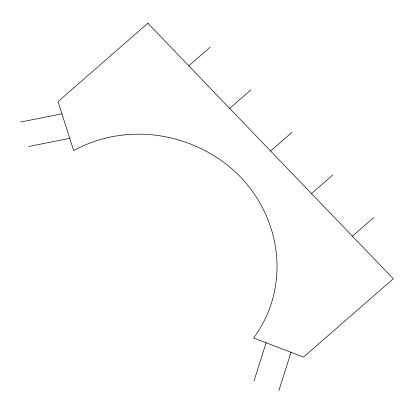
<?xml version="1.0" encoding="UTF-8"?>
<svg xmlns="http://www.w3.org/2000/svg" width="414" height="414" viewBox="0 0 414 414"><rect width="100%" height="100%" fill="white"/><g stroke="black" fill="none" stroke-linecap="round" stroke-linejoin="round"><path stroke-width="0.62" d="M253.911 381.196L266.109 342.745M278.824 390.764L291.026 352.319M188.779 65.821L210.162 47.165M229.682 108.406L251.065 89.755M270.585 150.996L291.968 132.34M311.488 193.581L332.877 174.925M352.397 236.171L373.78 217.516M20.7 122.026L61.96 113.834M28.509 146.52L69.769 138.328M147.87 23.236L58.058 101.585L73.671 150.577A135.559 127.383 22.3 0 1 240.648 177.114A135.559 127.383 22.3 0 1 253.653 337.964L303.483 357.106L393.3 278.757L147.87 23.236"/></g></svg>
